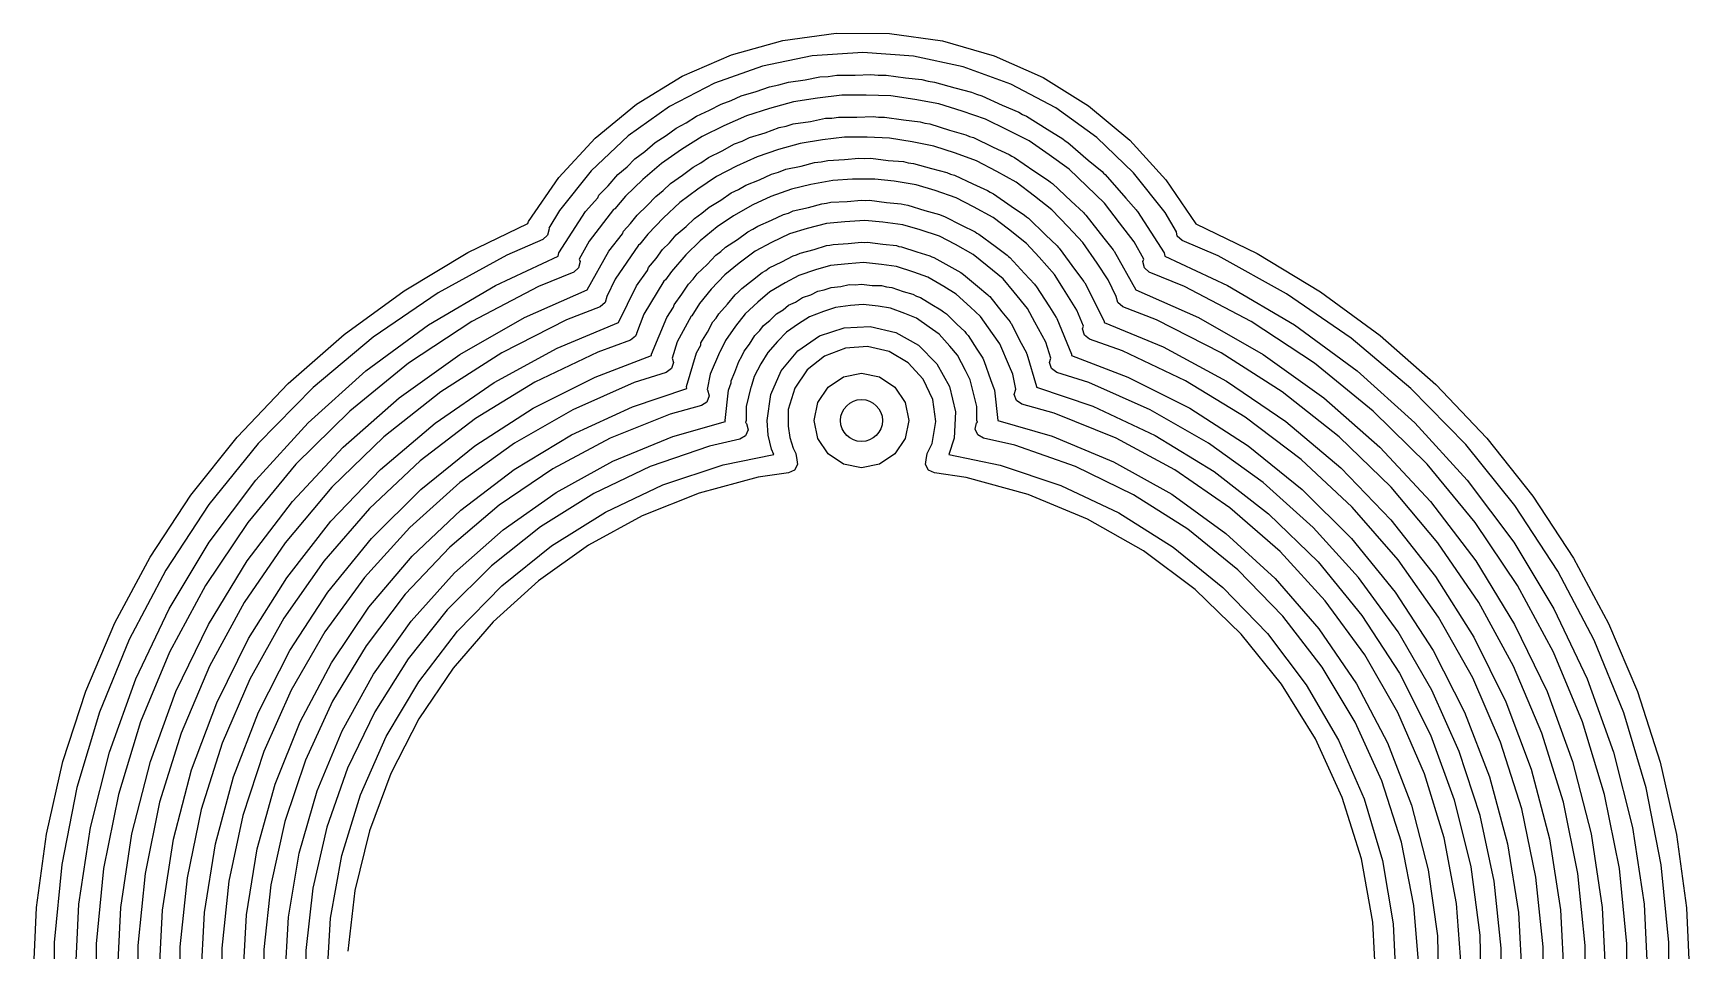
# Model space of a CAD drawing. Extents: x 108.1 to 155.9, y -81.1 to -32.1.
# Drawn here: x 110.95 to 118.85, y -56.45 to -52.08 of the extents above; entities that cross this region are included whole.
import ezdxf

# ---------------------------------------------------------------- set-up
doc = ezdxf.new("R2010")
doc.units = 0
doc.layers.add('BLACK', color=7, linetype='CONTINUOUS')

msp = doc.modelspace()

# ---------------------------------------------------------------- linework, layer by layer
at = {"layer": 'BLACK', "linetype": 'CONTINUOUS'}
for p, q in [((114.279714, -52.182087), (114.525675, -52.113266)), ((114.525675, -52.113266), (114.77877, -52.078976)), ((114.77877, -52.078976), (115.034176, -52.079872)), ((115.034176, -52.079872), (115.287024, -52.115936)), ((115.287024, -52.115936), (115.532496, -52.186481)), ((114.045577, -52.284128), (114.279714, -52.182087)), ((114.664482, -52.186609), (114.4273, -52.235613)), ((114.906153, -52.170738), (114.664482, -52.186609)), ((115.147706, -52.188303), (114.906153, -52.170738)), ((115.384539, -52.23897), (115.147706, -52.188303)), ((115.532496, -52.186481), (115.765912, -52.290162)), ((113.827724, -52.417444), (114.045577, -52.284128)), ((114.4273, -52.235613), (114.199128, -52.316817)), ((114.63084, -52.300907), (114.701053, -52.28704)), ((114.701053, -52.28704), (114.740836, -52.285179)), ((114.740836, -52.285179), (114.782925, -52.279161)), ((114.782925, -52.279161), (114.869506, -52.279161)), ((114.869506, -52.279161), (114.945191, -52.275621)), ((114.945191, -52.275621), (114.97994, -52.279161)), ((114.97994, -52.279161), (115.017075, -52.279161)), ((115.017075, -52.279161), (115.10908, -52.292316)), ((115.10908, -52.292316), (115.188338, -52.300391)), ((115.612136, -52.321773), (115.384539, -52.23897)), ((115.765912, -52.290162), (115.982824, -52.425003)), ((114.199128, -52.316817), (113.984314, -52.428674)), ((114.326366, -52.377926), (114.398019, -52.357006)), ((114.398019, -52.357006), (114.46128, -52.334397)), ((114.46128, -52.334397), (114.50512, -52.325738)), ((114.50512, -52.325738), (114.551132, -52.312305)), ((114.551132, -52.312305), (114.63084, -52.300907)), ((114.806089, -52.374939), (114.689462, -52.389104)), ((114.921761, -52.374939), (114.806089, -52.374939)), ((115.039138, -52.378155), (114.921761, -52.374939)), ((115.188338, -52.300391), (115.217403, -52.307805)), ((115.217403, -52.307805), (115.248868, -52.312305)), ((115.248868, -52.312305), (115.344614, -52.340258)), ((115.344614, -52.340258), (115.425159, -52.360806)), ((115.425159, -52.360806), (115.448246, -52.370513)), ((115.448246, -52.370513), (115.473634, -52.377926)), ((115.826159, -52.435133), (115.612136, -52.321773)), ((113.630309, -52.579494), (113.827724, -52.417444)), ((113.984314, -52.428674), (113.786953, -52.56905)), ((114.113151, -52.474703), (114.175891, -52.446225)), ((114.175891, -52.446225), (114.231132, -52.416653)), ((114.231132, -52.416653), (114.27776, -52.399987)), ((114.27776, -52.399987), (114.326366, -52.377926)), ((114.461904, -52.437878), (114.351705, -52.472492)), ((114.575215, -52.406625), (114.461904, -52.437878)), ((114.689462, -52.389104), (114.575215, -52.406625)), ((115.15356, -52.395702), (115.039138, -52.378155)), ((115.269112, -52.41621), (115.15356, -52.395702)), ((115.379642, -52.450928), (115.269112, -52.41621)), ((115.490835, -52.488261), (115.379642, -52.450928)), ((115.473634, -52.377926), (115.571333, -52.422271)), ((115.571333, -52.422271), (115.650457, -52.455542)), ((115.650457, -52.455542), (115.667603, -52.465967)), ((116.02253, -52.576891), (115.826159, -52.435133)), ((115.982824, -52.425003), (116.179098, -52.588434)), ((113.969116, -52.566641), (114.01566, -52.532004)), ((114.01566, -52.532004), (114.063524, -52.50638)), ((114.063524, -52.50638), (114.113151, -52.474703)), ((114.244226, -52.520153), (114.140585, -52.571054)), ((114.351705, -52.472492), (114.244226, -52.520153)), ((114.440993, -52.553329), (114.507197, -52.528987)), ((114.507197, -52.528987), (114.540572, -52.522352)), ((114.540572, -52.522352), (114.574763, -52.511717)), ((114.574763, -52.511717), (114.656765, -52.499257)), ((114.656765, -52.499257), (114.72906, -52.484887)), ((114.72906, -52.484887), (114.759327, -52.483673)), ((114.759327, -52.483673), (114.790761, -52.478897)), ((114.790761, -52.478897), (114.878429, -52.478897)), ((114.878429, -52.478897), (114.955083, -52.475823)), ((114.955083, -52.475823), (114.98145, -52.478897)), ((114.98145, -52.478897), (115.009239, -52.478897)), ((115.009239, -52.478897), (115.100867, -52.492819)), ((115.100867, -52.492819), (115.179765, -52.502018)), ((115.179765, -52.502018), (115.2017, -52.50814)), ((115.2017, -52.50814), (115.225237, -52.511717)), ((115.225237, -52.511717), (115.318926, -52.540861)), ((115.594954, -52.539396), (115.490835, -52.488261)), ((115.667603, -52.465967), (115.686849, -52.474703)), ((115.686849, -52.474703), (115.784806, -52.53723)), ((113.457095, -52.76719), (113.630309, -52.579494)), ((113.786953, -52.56905), (113.610807, -52.73527)), ((113.866911, -52.642703), (113.915782, -52.600686)), ((113.915782, -52.600686), (113.969116, -52.566641)), ((114.140585, -52.571054), (114.041312, -52.634077)), ((114.236156, -52.639787), (114.29489, -52.607051)), ((114.29489, -52.607051), (114.330327, -52.594021)), ((114.330327, -52.594021), (114.366146, -52.576613)), ((114.366146, -52.576613), (114.440993, -52.553329)), ((114.606969, -52.604745), (114.503979, -52.633723)), ((114.713424, -52.587394), (114.606969, -52.604745)), ((114.819516, -52.574802), (114.713424, -52.587394)), ((114.927608, -52.574802), (114.819516, -52.574802)), ((115.034159, -52.578851), (114.927608, -52.574802)), ((115.141136, -52.596287), (115.034159, -52.578851)), ((115.245497, -52.616805), (115.141136, -52.596287)), ((115.318926, -52.540861), (115.397641, -52.562833)), ((115.397641, -52.562833), (115.414922, -52.570723)), ((115.414922, -52.570723), (115.433854, -52.576613)), ((115.433854, -52.576613), (115.527575, -52.622161)), ((115.6993, -52.592686), (115.594954, -52.539396)), ((115.794762, -52.659221), (115.6993, -52.592686)), ((115.784806, -52.53723), (115.859289, -52.582518)), ((115.859289, -52.582518), (115.870872, -52.592167)), ((115.870872, -52.592167), (115.884218, -52.600686)), ((115.884218, -52.600686), (115.981419, -52.684257)), ((116.197506, -52.744343), (116.02253, -52.576891)), ((116.179098, -52.588434), (116.350991, -52.77734)), ((113.782011, -52.715698), (113.819592, -52.677919)), ((113.819592, -52.677919), (113.866911, -52.642703)), ((114.041312, -52.634077), (113.946611, -52.700082)), ((114.133521, -52.696994), (114.169646, -52.672112)), ((114.169646, -52.672112), (114.236156, -52.639787)), ((114.401855, -52.667921), (114.304535, -52.712604)), ((114.503979, -52.633723), (114.401855, -52.667921)), ((114.675997, -52.694972), (114.707175, -52.692001)), ((114.707175, -52.692001), (114.739581, -52.685074)), ((114.739581, -52.685074), (114.818743, -52.681373)), ((114.818743, -52.681373), (114.887733, -52.674801)), ((114.887733, -52.674801), (114.915113, -52.676868)), ((114.915113, -52.676868), (114.944037, -52.675516)), ((114.944037, -52.675516), (115.027788, -52.685374)), ((115.027788, -52.685374), (115.099825, -52.690813)), ((115.099825, -52.690813), (115.122684, -52.696544)), ((115.348698, -52.651363), (115.245497, -52.616805)), ((115.448195, -52.687712), (115.348698, -52.651363)), ((115.545119, -52.738752), (115.448195, -52.687712)), ((115.527575, -52.622161), (115.60341, -52.656788)), ((115.60341, -52.656788), (115.616106, -52.665187)), ((115.616106, -52.665187), (115.630354, -52.672112)), ((115.630354, -52.672112), (115.722236, -52.7354)), ((115.889813, -52.72714), (115.794762, -52.659221)), ((115.981419, -52.684257), (116.047074, -52.73895)), ((113.311382, -52.976953), (113.457095, -52.76719)), ((113.610807, -52.73527), (113.459234, -52.924167)), ((113.692083, -52.806102), (113.738233, -52.753338)), ((113.738233, -52.753338), (113.782011, -52.715698)), ((113.946611, -52.700082), (113.85773, -52.777084)), ((113.989721, -52.796045), (114.047065, -52.756545)), ((114.047065, -52.756545), (114.097305, -52.717181)), ((114.097305, -52.717181), (114.133521, -52.696994)), ((114.209341, -52.762732), (114.120088, -52.822048)), ((114.304535, -52.712604), (114.209341, -52.762732)), ((114.413845, -52.777222), (114.470742, -52.75074)), ((114.470742, -52.75074), (114.504692, -52.741515)), ((114.504692, -52.741515), (114.539425, -52.727864)), ((114.539425, -52.727864), (114.612196, -52.712306)), ((114.612196, -52.712306), (114.675997, -52.694972)), ((115.122684, -52.696544), (115.147313, -52.699444)), ((115.147313, -52.699444), (115.233601, -52.724356)), ((115.233601, -52.724356), (115.306134, -52.742544)), ((115.306134, -52.742544), (115.324125, -52.750492)), ((115.324125, -52.750492), (115.34396, -52.756219)), ((115.34396, -52.756219), (115.430544, -52.797507)), ((115.637169, -52.789807), (115.545119, -52.738752)), ((115.722236, -52.7354), (115.792065, -52.781598)), ((115.974534, -52.807803), (115.889813, -52.72714)), ((116.047074, -52.73895), (116.053768, -52.74646)), ((116.053768, -52.74646), (116.061767, -52.753338)), ((116.061767, -52.753338), (116.160055, -52.865714)), ((116.347751, -52.934298), (116.197506, -52.744343)), ((113.647228, -52.851195), (113.692083, -52.806102)), ((113.85773, -52.777084), (113.774322, -52.856496)), ((113.919249, -52.856696), (113.95478, -52.828855)), ((113.95478, -52.828855), (113.989721, -52.796045)), ((114.120088, -52.822048), (114.034272, -52.886781)), ((114.229199, -52.874247), (114.277912, -52.840494)), ((114.277912, -52.840494), (114.313268, -52.824036)), ((114.313268, -52.824036), (114.348932, -52.802737)), ((114.348932, -52.802737), (114.413845, -52.777222)), ((114.566998, -52.822051), (114.468122, -52.858196)), ((114.65905, -52.799727), (114.566998, -52.822051)), ((114.762809, -52.780832), (114.65905, -52.799727)), ((114.857116, -52.775131), (114.762809, -52.780832)), ((114.962844, -52.774094), (114.857116, -52.775131)), ((115.056345, -52.7851), (114.962844, -52.774094)), ((115.16108, -52.802057), (115.056345, -52.7851)), ((115.250674, -52.829255), (115.16108, -52.802057)), ((115.351553, -52.863904), (115.250674, -52.829255)), ((115.430544, -52.797507), (115.500689, -52.828496)), ((115.500689, -52.828496), (115.513813, -52.837213)), ((115.513813, -52.837213), (115.528709, -52.844317)), ((115.528709, -52.844317), (115.613413, -52.903374)), ((115.725518, -52.856451), (115.637169, -52.789807)), ((115.792065, -52.781598), (115.800499, -52.789308)), ((115.800499, -52.789308), (115.810279, -52.796045)), ((115.810279, -52.796045), (115.899082, -52.879435)), ((116.058098, -52.888621), (115.974534, -52.807803)), ((116.350991, -52.77734), (116.494866, -52.98759)), ((113.459234, -52.924167), (113.408773, -53.008862)), ((113.456428, -53.12588), (113.58408, -52.929586)), ((113.58408, -52.929586), (113.642309, -52.86301)), ((113.718206, -52.919294), (113.601092, -53.070897)), ((113.642309, -52.86301), (113.647228, -52.851195)), ((113.723154, -52.916275), (113.718206, -52.919294)), ((113.774322, -52.856496), (113.723154, -52.916275)), ((113.830456, -52.945601), (113.878115, -52.900847)), ((113.878115, -52.900847), (113.919249, -52.856696)), ((114.034272, -52.886781), (113.955279, -52.9593)), ((114.138266, -52.937256), (114.173209, -52.907688)), ((114.173209, -52.907688), (114.229199, -52.874247)), ((114.381317, -52.89649), (114.290101, -52.948814)), ((114.468122, -52.858196), (114.381317, -52.89649)), ((114.551584, -52.936157), (114.574378, -52.92644)), ((114.574378, -52.92644), (114.647208, -52.909584)), ((114.647208, -52.909584), (114.711238, -52.891791)), ((114.711238, -52.891791), (114.732359, -52.889877)), ((114.732359, -52.889877), (114.753802, -52.884915)), ((114.753802, -52.884915), (114.831861, -52.880863)), ((114.831861, -52.880863), (114.9, -52.87469)), ((114.9, -52.87469), (114.918498, -52.876365)), ((114.918498, -52.876365), (114.937721, -52.875368)), ((114.937721, -52.875368), (115.018905, -52.885462)), ((115.018905, -52.885462), (115.088762, -52.891791)), ((115.088762, -52.891791), (115.104112, -52.896056)), ((115.104112, -52.896056), (115.120481, -52.898092)), ((115.120481, -52.898092), (115.202483, -52.923393)), ((115.202483, -52.923393), (115.271378, -52.942539)), ((115.434202, -52.906124), (115.351553, -52.863904)), ((115.528501, -52.957783), (115.434202, -52.906124)), ((115.613413, -52.903374), (115.677859, -52.946183)), ((115.807648, -52.920527), (115.725518, -52.856451)), ((115.885681, -53.002141), (115.807648, -52.920527)), ((115.899082, -52.879435), (115.959016, -52.934227)), ((116.130636, -52.98252), (116.058098, -52.888621)), ((116.160055, -52.865714), (116.209691, -52.921405)), ((116.209691, -52.921405), (116.212449, -52.925618)), ((116.212449, -52.925618), (116.21592, -52.929586)), ((116.21592, -52.929586), (116.343476, -53.125732)), ((113.022136, -53.124928), (113.309326, -52.985978)), ((113.309326, -52.985978), (113.311381, -52.976953)), ((113.311381, -52.976953), (113.311382, -52.976953)), ((113.408773, -53.008862), (113.410198, -53.012177)), ((113.765054, -53.022202), (113.798322, -52.986493)), ((113.798322, -52.986493), (113.830456, -52.945601)), ((113.955279, -52.9593), (113.881205, -53.036773)), ((114.016963, -53.039903), (114.063354, -53.000646)), ((114.063354, -53.000646), (114.103085, -52.961634)), ((114.103085, -52.961634), (114.138266, -52.937256)), ((114.211346, -53.00189), (114.13038, -53.068867)), ((114.290101, -52.948814), (114.211346, -53.00189)), ((114.381902, -53.013731), (114.404965, -52.998668)), ((114.404965, -52.998668), (114.47073, -52.970629)), ((114.47073, -52.970629), (114.528622, -52.942539)), ((114.528622, -52.942539), (114.551584, -52.936157)), ((114.732579, -52.986433), (114.64057, -53.010584)), ((114.819909, -52.977909), (114.732579, -52.986433)), ((114.915129, -52.971568), (114.819909, -52.977909)), ((115.002083, -52.980056), (114.915129, -52.971568)), ((115.097189, -52.991881), (115.002083, -52.980056)), ((115.180374, -53.016878), (115.097189, -52.991881)), ((115.271378, -52.942539), (115.28333, -52.948338)), ((115.28333, -52.948338), (115.296461, -52.95239)), ((115.296461, -52.95239), (115.376852, -52.993718)), ((115.376852, -52.993718), (115.441899, -53.02528)), ((115.601282, -53.013091), (115.528501, -52.957783)), ((115.677859, -52.946183), (115.686461, -52.954304)), ((115.686461, -52.954304), (115.696608, -52.961379)), ((115.696608, -52.961379), (115.777692, -53.040437)), ((115.955338, -53.076595), (115.885681, -53.002141)), ((115.959016, -52.934227), (115.963773, -52.940182)), ((115.963773, -52.940182), (115.969544, -52.945601)), ((115.969544, -52.945601), (116.056332, -53.056044)), ((116.200333, -53.073475), (116.130636, -52.98252)), ((116.401291, -53.025612), (116.347751, -52.934298)), ((116.494866, -52.98759), (116.78623, -53.129462)), ((113.380146, -53.062692), (113.208325, -53.136561)), ((113.403379, -53.042317), (113.380146, -53.062692)), ((113.410198, -53.012177), (113.403379, -53.042317)), ((113.601092, -53.070897), (113.553951, -53.15616)), ((113.695465, -53.117386), (113.760326, -53.034844)), ((113.760326, -53.034844), (113.765054, -53.022202)), ((113.843314, -53.084454), (113.835903, -53.089358)), ((113.881205, -53.036773), (113.843314, -53.084454)), ((113.951322, -53.110655), (113.984546, -53.078031)), ((113.984546, -53.078031), (114.016963, -53.039903)), ((114.13038, -53.068867), (114.062192, -53.135062)), ((114.250773, -53.099376), (114.30799, -53.062005)), ((114.30799, -53.062005), (114.358101, -53.02528)), ((114.358101, -53.02528), (114.381902, -53.013731)), ((114.4707, -53.076923), (114.392697, -53.118179)), ((114.556265, -53.035917), (114.4707, -53.076923)), ((114.64057, -53.010584), (114.556265, -53.035917)), ((114.749373, -53.089891), (114.76521, -53.085756)), ((114.76521, -53.085756), (114.837167, -53.081211)), ((114.837167, -53.081211), (114.9, -53.075)), ((114.9, -53.075), (114.913849, -53.076369)), ((114.913849, -53.076369), (114.928137, -53.075467)), ((114.928137, -53.075467), (115.002456, -53.085129)), ((115.002456, -53.085129), (115.066442, -53.091455)), ((115.272033, -53.046634), (115.180374, -53.016878)), ((115.348142, -53.086888), (115.272033, -53.046634)), ((115.433222, -53.133823), (115.348142, -53.086888)), ((115.441899, -53.02528), (115.450477, -53.031567)), ((115.450477, -53.031567), (115.460252, -53.036592)), ((115.460252, -53.036592), (115.536689, -53.094751)), ((115.686597, -53.080891), (115.601282, -53.013091)), ((115.746513, -53.14606), (115.686597, -53.080891)), ((115.777692, -53.040437), (115.832517, -53.092198)), ((116.023108, -53.175357), (115.955338, -53.076595)), ((116.056332, -53.056044), (116.100203, -53.110961)), ((116.246048, -53.15616), (116.200333, -53.073475)), ((116.4059, -53.046234), (116.401291, -53.025612)), ((116.42908, -53.06667), (116.4059, -53.046234)), ((116.42908, -53.066671), (116.42908, -53.06667)), ((116.600332, -53.140802), (116.42908, -53.066671)), ((112.718673, -53.30693), (113.022136, -53.124928)), ((113.208325, -53.136561), (112.880581, -53.316842)), ((113.154245, -53.281139), (113.453254, -53.142247)), ((113.453254, -53.142247), (113.456427, -53.125879)), ((113.456427, -53.125879), (113.456428, -53.12588)), ((113.553951, -53.15616), (113.558725, -53.167924)), ((113.5912, -53.301512), (113.695465, -53.117386)), ((113.835903, -53.089358), (113.724859, -53.251184)), ((113.884384, -53.19584), (113.920913, -53.152874)), ((113.920913, -53.152874), (113.951322, -53.110655)), ((114.062192, -53.135062), (113.994173, -53.214301)), ((114.164115, -53.180779), (114.205226, -53.13732)), ((114.205226, -53.13732), (114.228672, -53.120136)), ((114.228672, -53.120136), (114.250773, -53.099376)), ((114.392697, -53.118179), (114.31657, -53.174516)), ((114.52044, -53.168702), (114.573561, -53.140183)), ((114.573561, -53.140183), (114.590652, -53.134977)), ((114.590652, -53.134977), (114.607255, -53.127003)), ((114.607255, -53.127003), (114.674459, -53.109453)), ((114.674459, -53.109453), (114.733558, -53.091455)), ((114.733558, -53.091455), (114.749373, -53.089891)), ((115.066442, -53.091455), (115.077859, -53.094932)), ((115.077859, -53.094932), (115.090026, -53.096514)), ((115.090026, -53.096514), (115.164114, -53.121201)), ((115.164114, -53.121201), (115.226439, -53.140183)), ((115.226439, -53.140183), (115.23521, -53.144892)), ((115.23521, -53.144892), (115.244906, -53.148123)), ((115.244906, -53.148123), (115.316101, -53.188321)), ((115.499082, -53.187203), (115.433222, -53.133823)), ((115.536689, -53.094751), (115.594774, -53.13732)), ((115.594774, -53.13732), (115.600259, -53.143118)), ((115.600259, -53.143118), (115.606818, -53.148109)), ((115.606818, -53.148109), (115.677382, -53.224647)), ((115.821055, -53.229527), (115.746513, -53.14606)), ((115.832517, -53.092198), (115.837255, -53.098512)), ((115.837255, -53.098512), (115.843157, -53.104266)), ((115.843157, -53.104266), (115.920896, -53.209961)), ((116.100203, -53.110961), (116.102093, -53.114279)), ((116.102093, -53.114279), (116.104535, -53.117386)), ((116.104535, -53.117386), (116.208799, -53.301512)), ((116.241275, -53.167924), (116.246048, -53.15616)), ((116.343476, -53.125732), (116.343572, -53.125879)), ((116.343572, -53.125879), (116.343572, -53.12588)), ((116.343572, -53.12588), (116.343573, -53.125879)), ((116.343573, -53.125879), (116.346745, -53.142247)), ((116.346745, -53.142247), (116.645755, -53.281139)), ((116.926911, -53.321462), (116.600332, -53.140802)), ((116.78623, -53.129462), (117.088594, -53.311755)), ((113.527651, -53.217817), (113.360496, -53.285701)), ((113.551294, -53.197919), (113.527651, -53.217817)), ((113.558725, -53.167924), (113.551294, -53.197919)), ((113.827015, -53.283245), (113.879952, -53.209746)), ((113.879952, -53.209746), (113.884384, -53.19584)), ((113.994173, -53.214301), (113.965617, -53.254161)), ((114.096741, -53.252002), (114.116541, -53.225469)), ((114.116541, -53.225469), (114.164115, -53.180779)), ((114.247896, -53.230177), (114.183892, -53.299783)), ((114.31657, -53.174516), (114.247896, -53.230177)), ((114.380916, -53.256658), (114.426202, -53.219298)), ((114.426202, -53.219298), (114.443681, -53.209913)), ((114.443681, -53.209913), (114.460098, -53.197687)), ((114.460098, -53.197687), (114.52044, -53.168702)), ((114.601073, -53.233954), (114.535511, -53.269421)), ((114.680946, -53.207629), (114.601073, -53.233954)), ((114.751926, -53.186642), (114.680946, -53.207629)), ((114.836234, -53.177661), (114.751926, -53.186642)), ((114.909354, -53.171865), (114.836234, -53.177661)), ((114.994597, -53.180945), (114.909354, -53.171865)), ((115.066428, -53.190285), (114.994597, -53.180945)), ((115.149085, -53.217527), (115.066428, -53.190285)), ((115.216219, -53.2411), (115.149085, -53.217527)), ((115.292962, -53.286128), (115.216219, -53.2411)), ((115.316101, -53.188321), (115.373798, -53.219298)), ((115.373798, -53.219298), (115.379943, -53.224368)), ((115.379943, -53.224368), (115.387063, -53.228388)), ((115.387063, -53.228388), (115.452767, -53.284449)), ((115.574794, -53.250241), (115.499082, -53.187203)), ((115.677382, -53.224647), (115.725024, -53.275011)), ((115.863855, -53.296913), (115.821055, -53.229527)), ((115.920896, -53.209961), (115.960187, -53.262315)), ((116.076509, -53.254089), (116.023108, -53.175357)), ((116.248706, -53.197919), (116.241275, -53.167924)), ((116.272349, -53.217817), (116.248706, -53.197919)), ((116.439504, -53.285701), (116.272349, -53.217817)), ((112.432715, -53.51536), (112.718673, -53.30693)), ((112.880581, -53.316842), (112.571856, -53.528043)), ((112.835458, -53.469479), (113.154245, -53.281139)), ((113.360496, -53.285701), (113.041152, -53.453678)), ((113.293458, -53.434321), (113.5912, -53.301512)), ((113.724859, -53.251184), (113.685535, -53.334697)), ((113.741862, -53.457798), (113.827015, -53.283245)), ((113.957306, -53.260269), (113.862453, -53.41886)), ((113.965616, -53.25416), (113.957306, -53.260269)), ((113.965617, -53.254161), (113.965616, -53.25416)), ((114.006398, -53.37307), (114.043634, -53.323169)), ((114.043634, -53.323169), (114.074976, -53.275011)), ((114.074976, -53.275011), (114.096741, -53.252002)), ((114.183892, -53.299783), (114.12721, -53.367752)), ((114.297188, -53.325736), (114.31401, -53.311857)), ((114.31401, -53.311857), (114.329169, -53.295199)), ((114.329169, -53.295199), (114.380916, -53.256658)), ((114.463456, -53.311698), (114.406315, -53.360245)), ((114.535511, -53.269421), (114.463456, -53.311698)), ((114.657696, -53.325471), (114.691441, -53.309369)), ((114.691441, -53.309369), (114.722379, -53.302837)), ((114.722379, -53.302837), (114.755361, -53.291297)), ((114.755361, -53.291297), (114.80187, -53.286056)), ((114.80187, -53.286056), (114.841929, -53.2776)), ((114.841929, -53.2776), (114.869733, -53.27841)), ((114.869733, -53.27841), (114.9, -53.275)), ((114.9, -53.275), (114.951382, -53.280789)), ((114.951382, -53.280789), (114.995669, -53.28208)), ((114.995669, -53.28208), (115.018773, -53.288382)), ((115.018773, -53.288382), (115.044639, -53.291297)), ((115.044639, -53.291297), (115.098332, -53.310085)), ((115.098332, -53.310085), (115.144053, -53.322557)), ((115.144053, -53.322557), (115.161603, -53.332224)), ((115.352131, -53.322084), (115.292962, -53.286128)), ((115.420071, -53.384479), (115.352131, -53.322084)), ((115.452767, -53.284449), (115.502812, -53.325736)), ((115.627369, -53.313287), (115.574794, -53.250241)), ((115.691524, -53.39161), (115.627369, -53.313287)), ((115.725024, -53.275011), (115.727926, -53.279471)), ((115.727926, -53.279471), (115.731652, -53.283512)), ((115.731652, -53.283512), (115.795924, -53.383955)), ((115.927416, -53.398599), (115.863855, -53.296913)), ((115.960187, -53.262315), (115.961987, -53.265829)), ((115.961987, -53.265829), (115.96443, -53.26915)), ((115.96443, -53.26915), (116.057174, -53.45161)), ((116.114464, -53.334697), (116.076509, -53.254089)), ((116.208799, -53.301512), (116.506541, -53.434322)), ((116.758848, -53.453678), (116.439504, -53.285701)), ((116.645755, -53.281139), (116.964542, -53.469479)), ((117.234486, -53.532859), (116.926911, -53.321462)), ((117.088594, -53.311755), (117.373472, -53.520319)), ((113.653995, -53.382863), (113.492844, -53.445311)), ((113.677952, -53.363344), (113.653995, -53.382863)), ((113.685535, -53.334697), (113.677952, -53.363344)), ((113.971593, -53.433868), (114.003545, -53.38477)), ((114.003545, -53.38477), (114.006398, -53.373069)), ((114.006398, -53.373069), (114.006398, -53.37307)), ((114.12721, -53.367752), (114.091478, -53.425619)), ((114.219296, -53.415942), (114.261148, -53.369948)), ((114.261148, -53.369948), (114.297188, -53.325736)), ((114.406315, -53.360245), (114.345114, -53.416451)), ((114.494732, -53.41681), (114.52646, -53.396873)), ((114.52646, -53.396873), (114.55263, -53.375607)), ((114.55263, -53.375607), (114.584535, -53.360382)), ((114.584535, -53.360382), (114.617976, -53.33937)), ((114.617976, -53.33937), (114.657696, -53.325471)), ((114.776606, -53.385942), (114.718026, -53.405788)), ((114.846933, -53.377403), (114.776606, -53.385942)), ((114.907973, -53.371928), (114.846933, -53.377403)), ((114.97906, -53.380559), (114.907973, -53.371928)), ((115.038951, -53.389471), (114.97906, -53.380559)), ((115.106925, -53.41525), (115.038951, -53.389471)), ((115.161603, -53.332224), (115.182024, -53.33937)), ((115.182024, -53.33937), (115.234968, -53.372637)), ((115.234968, -53.372637), (115.278771, -53.396766)), ((115.278771, -53.396766), (115.290641, -53.407619)), ((115.468156, -53.429676), (115.420071, -53.384479)), ((115.502812, -53.325736), (115.506591, -53.330372)), ((115.506591, -53.330372), (115.511253, -53.33435)), ((115.511253, -53.33435), (115.569204, -53.407186)), ((115.726986, -53.456449), (115.691524, -53.39161)), ((115.795924, -53.383955), (115.828407, -53.433868)), ((115.95878, -53.475211), (115.927416, -53.398599)), ((116.122048, -53.363344), (116.114464, -53.334697)), ((116.146005, -53.382863), (116.122048, -53.363344)), ((116.146005, -53.382864), (116.146005, -53.382863)), ((116.307155, -53.445312), (116.146005, -53.382864)), ((112.536797, -53.688338), (112.835458, -53.469479)), ((113.041152, -53.453678), (112.739931, -53.65233)), ((112.985124, -53.610728), (113.293458, -53.434321)), ((113.492844, -53.445311), (113.18461, -53.601736)), ((113.449242, -53.58043), (113.741862, -53.457798)), ((113.862453, -53.41886), (113.827041, -53.510447)), ((113.898443, -53.608719), (113.971593, -53.433868)), ((114.088489, -53.428153), (114.021659, -53.550346)), ((114.091478, -53.425619), (114.088489, -53.428153)), ((114.165634, -53.504269), (114.191514, -53.455376)), ((114.191514, -53.455376), (114.20653, -53.436953)), ((114.20653, -53.436953), (114.219296, -53.415942)), ((114.299063, -53.476014), (114.251295, -53.543538)), ((114.345114, -53.416451), (114.299063, -53.476014)), ((114.415109, -53.496432), (114.433268, -53.472606)), ((114.433268, -53.472606), (114.46352, -53.448021)), ((114.46352, -53.448021), (114.494732, -53.41681)), ((114.599703, -53.463979), (114.542248, -53.503637)), ((114.652336, -53.4307), (114.599703, -53.463979)), ((114.718026, -53.405788), (114.652336, -53.4307)), ((114.699622, -53.522075), (114.817593, -53.48261)), ((114.817593, -53.48261), (114.941861, -53.476951)), ((114.941861, -53.476951), (115.062931, -53.505532)), ((115.162057, -53.437585), (115.106925, -53.41525)), ((115.223241, -53.479817), (115.162057, -53.437585)), ((115.27027, -53.513539), (115.223241, -53.479817)), ((115.290641, -53.407619), (115.305268, -53.41681)), ((115.305268, -53.41681), (115.354083, -53.465625)), ((115.354083, -53.465625), (115.392282, -53.500551)), ((115.525187, -53.510295), (115.468156, -53.429676)), ((115.569204, -53.407186), (115.608486, -53.455376)), ((115.608486, -53.455376), (115.610352, -53.458902)), ((115.610352, -53.458902), (115.612896, -53.462099)), ((115.612896, -53.462099), (115.661826, -53.556149)), ((115.77891, -53.552387), (115.726986, -53.456449)), ((115.828407, -53.433868), (115.829434, -53.436324)), ((115.829434, -53.436324), (115.830915, -53.438638)), ((115.830915, -53.438638), (115.901557, -53.608718)), ((115.953963, -53.488781), (115.95878, -53.475211)), ((116.057174, -53.45161), (116.057672, -53.45832)), ((116.057672, -53.45832), (116.337737, -53.57421)), ((116.615389, -53.601737), (116.307155, -53.445312)), ((116.506541, -53.434322), (116.814876, -53.610729)), ((117.060069, -53.65233), (116.758848, -53.453678)), ((116.964542, -53.469479), (117.263203, -53.688338)), ((112.166559, -53.748545), (112.432715, -53.51536)), ((112.571856, -53.528043), (112.285055, -53.768173)), ((113.798401, -53.54239), (113.642224, -53.598722)), ((113.822813, -53.523445), (113.798401, -53.54239)), ((113.826334, -53.511314), (113.822813, -53.523445)), ((113.82704, -53.510447), (113.826334, -53.511314)), ((113.827041, -53.510447), (113.82704, -53.510447)), ((114.021659, -53.550346), (113.997309, -53.627687)), ((114.13314, -53.565659), (114.134531, -53.555464)), ((114.134531, -53.555464), (114.134532, -53.555464)), ((114.134532, -53.555464), (114.165634, -53.504269)), ((114.251295, -53.543538), (114.224587, -53.598939)), ((114.340039, -53.594935), (114.365775, -53.561164)), ((114.365775, -53.561164), (114.39181, -53.519732)), ((114.39181, -53.519732), (114.415109, -53.496432)), ((114.49867, -53.548597), (114.452622, -53.600574)), ((114.542248, -53.503637), (114.49867, -53.548597)), ((114.596963, -53.592331), (114.699622, -53.522075)), ((115.062931, -53.505532), (115.17155, -53.566167)), ((115.321393, -53.571244), (115.27027, -53.513539)), ((115.392282, -53.500551), (115.399043, -53.510585)), ((115.399043, -53.510585), (115.40819, -53.519732)), ((115.40819, -53.519732), (115.449394, -53.585308)), ((115.559183, -53.559147), (115.525187, -53.510295)), ((115.605689, -53.668102), (115.559183, -53.559147)), ((115.661826, -53.556149), (115.68673, -53.603199)), ((115.802685, -53.627702), (115.77891, -53.552387)), ((115.962717, -53.518417), (115.953963, -53.488781)), ((115.987219, -53.537247), (115.962717, -53.518417)), ((115.987218, -53.537248), (115.987219, -53.537247)), ((116.144299, -53.592962), (115.987218, -53.537248)), ((117.520175, -53.773012), (117.234486, -53.532859)), ((117.373472, -53.520319), (117.638589, -53.753488)), ((112.695963, -53.817066), (112.985124, -53.610728)), ((113.18461, -53.601736), (112.893552, -53.788183)), ((113.149084, -53.74399), (113.449242, -53.58043)), ((113.642224, -53.598722), (113.342925, -53.742521)), ((113.629348, -53.71765), (113.898498, -53.615515)), ((113.898498, -53.615515), (113.898442, -53.608718)), ((113.898442, -53.608718), (113.898443, -53.608719)), ((113.997309, -53.627687), (114.003857, -53.648114)), ((114.065487, -53.763481), (114.11327, -53.603199)), ((114.11327, -53.603199), (114.13314, -53.565659)), ((114.223226, -53.600358), (114.178954, -53.704079)), ((114.224587, -53.598938), (114.223226, -53.600358)), ((114.224587, -53.598939), (114.224587, -53.598938)), ((114.31437, -53.642976), (114.329531, -53.618847)), ((114.329531, -53.618847), (114.340039, -53.594935)), ((114.452622, -53.600574), (114.420684, -53.654758)), ((114.517462, -53.688009), (114.596963, -53.592331)), ((114.724353, -53.617705), (114.641281, -53.68345)), ((114.823161, -53.579489), (114.724353, -53.617705)), ((114.928852, -53.572226), (114.823161, -53.579489)), ((115.031959, -53.596566), (114.928852, -53.572226)), ((115.123244, -53.650329), (115.031959, -53.596566)), ((115.17155, -53.566167), (115.259417, -53.654224)), ((115.357405, -53.613011), (115.321393, -53.571244)), ((115.395788, -53.686145), (115.357405, -53.613011)), ((115.449394, -53.585308), (115.47823, -53.628101)), ((115.47823, -53.628101), (115.481047, -53.635682)), ((115.481047, -53.635682), (115.48563, -53.642976)), ((115.68673, -53.603199), (115.687301, -53.605116)), ((115.687301, -53.605116), (115.688242, -53.606924)), ((115.688242, -53.606924), (115.734362, -53.762973)), ((115.796143, -53.648114), (115.802685, -53.627702)), ((115.901558, -53.608718), (115.901501, -53.615516)), ((115.901501, -53.615516), (116.170652, -53.717651)), ((115.901557, -53.608718), (115.901557, -53.608719)), ((115.901557, -53.608719), (115.901558, -53.608718)), ((116.445377, -53.736022), (116.144299, -53.592962)), ((116.337737, -53.57421), (116.639718, -53.737156)), ((116.906447, -53.788184), (116.615389, -53.601737)), ((116.814876, -53.610729), (117.104036, -53.817067)), ((112.261176, -53.935584), (112.536797, -53.688338)), ((112.739931, -53.65233), (112.459769, -53.879719)), ((113.334109, -53.866781), (113.629348, -53.71765)), ((113.969117, -53.695528), (113.816424, -53.744494)), ((113.99419, -53.677465), (113.969117, -53.695528)), ((114.003857, -53.648114), (113.99419, -53.677465)), ((114.178954, -53.704079), (114.164615, -53.777607)), ((114.278163, -53.735745), (114.296551, -53.693899)), ((114.296551, -53.693899), (114.31437, -53.642976)), ((114.388631, -53.71583), (114.37383, -53.764861)), ((114.420684, -53.654758), (114.388631, -53.71583)), ((114.467194, -53.801797), (114.517462, -53.688009)), ((114.641281, -53.68345), (114.581386, -53.770834)), ((114.740901, -53.765901), (114.813896, -53.717127)), ((114.813896, -53.717127), (114.9, -53.7)), ((114.9, -53.7), (114.986104, -53.717127)), ((114.986104, -53.717127), (115.059099, -53.765901)), ((115.19453, -53.728699), (115.123244, -53.650329)), ((115.259417, -53.654224), (115.319818, -53.762973)), ((115.418481, -53.730341), (115.395788, -53.686145)), ((115.48563, -53.642976), (115.515878, -53.72942)), ((115.621186, -53.704799), (115.605689, -53.668102)), ((115.635137, -53.77634), (115.621186, -53.704799)), ((115.80581, -53.677465), (115.796143, -53.648114)), ((115.830883, -53.695528), (115.80581, -53.677465)), ((115.830882, -53.695529), (115.830883, -53.695528)), ((115.983576, -53.744495), (115.830882, -53.695529)), ((116.170652, -53.717651), (116.465891, -53.866782)), ((117.340231, -53.879719), (117.060069, -53.65233)), ((117.263203, -53.688338), (117.538824, -53.935584)), ((111.922339, -54.004613), (112.166559, -53.748545)), ((112.285055, -53.768173), (112.022881, -54.034973)), ((112.893552, -53.788183), (112.622585, -54.002785)), ((112.867156, -53.937286), (113.149084, -53.74399)), ((113.342925, -53.742521), (113.059839, -53.916071)), ((113.816424, -53.744494), (113.522969, -53.87386)), ((113.807675, -53.859685), (114.066589, -53.7724)), ((114.066589, -53.7724), (114.065487, -53.763481)), ((114.164615, -53.777607), (114.165384, -53.778218)), ((114.165384, -53.778218), (114.173656, -53.807992)), ((114.25, -53.925), (114.266297, -53.780361)), ((114.266297, -53.780361), (114.278352, -53.745908)), ((114.278352, -53.745908), (114.278162, -53.735745)), ((114.278162, -53.735745), (114.278163, -53.735745)), ((114.372563, -53.766674), (114.35, -53.858218)), ((114.37383, -53.764861), (114.372563, -53.766674)), ((114.581386, -53.770834), (114.550034, -53.87203)), ((114.692127, -53.838896), (114.740901, -53.765901)), ((115.059099, -53.765901), (115.107873, -53.838896)), ((115.23943, -53.824654), (115.19453, -53.728699)), ((115.319818, -53.762973), (115.348138, -53.884104)), ((115.442202, -53.826582), (115.418481, -53.730341)), ((115.515878, -53.72942), (115.531802, -53.772275)), ((115.531802, -53.772275), (115.532281, -53.776298)), ((115.532281, -53.776298), (115.533703, -53.780361)), ((115.533703, -53.780361), (115.55, -53.925)), ((115.628199, -53.801314), (115.635137, -53.77634)), ((115.734513, -53.763481), (115.734268, -53.765459)), ((115.734268, -53.765459), (116.003152, -53.856555)), ((115.734362, -53.762973), (115.734513, -53.763481)), ((116.277031, -53.873861), (115.983576, -53.744495)), ((116.730241, -53.90913), (116.445377, -53.736022)), ((116.639718, -53.737156), (116.923446, -53.930139)), ((117.177414, -54.002785), (116.906447, -53.788184)), ((117.781299, -54.039669), (117.520175, -53.773012)), ((117.638589, -53.753488), (117.881826, -54.009399)), ((112.428872, -54.05127), (112.695963, -53.817066)), ((113.056136, -54.046049), (113.334109, -53.866781)), ((113.522969, -53.87386), (113.244697, -54.033285)), ((113.517834, -53.993831), (113.807675, -53.859685)), ((114.137087, -53.854009), (113.988223, -53.895367)), ((114.162848, -53.836941), (114.137087, -53.854009)), ((114.173656, -53.807992), (114.162848, -53.836941)), ((114.35, -53.858218), (114.35, -53.925)), ((114.45, -53.925), (114.467194, -53.801797)), ((114.550034, -53.87203), (114.550001, -53.925)), ((114.675, -53.925), (114.692127, -53.838896)), ((115.107873, -53.838896), (115.125, -53.925)), ((115.253922, -53.929599), (115.23943, -53.824654)), ((115.45, -53.858838), (115.442202, -53.826582)), ((115.45, -53.92456), (115.45, -53.858838)), ((115.639007, -53.830263), (115.628199, -53.801314)), ((115.664768, -53.847331), (115.639007, -53.830263)), ((115.664767, -53.847332), (115.664768, -53.847331)), ((115.818171, -53.889879), (115.664767, -53.847332)), ((116.003152, -53.856555), (116.301111, -53.996095)), ((116.555303, -54.033286), (116.277031, -53.873861)), ((116.465891, -53.866782), (116.743864, -54.04605)), ((117.104036, -53.817067), (117.371128, -54.051271)), ((112.011282, -54.208806), (112.261176, -53.935584)), ((112.459769, -53.879719), (112.203397, -54.133629)), ((112.606394, -54.158306), (112.867156, -53.937286)), ((113.059839, -53.916071), (112.795911, -54.117566)), ((113.988223, -53.895367), (113.701181, -54.009785)), ((114.000666, -54.001212), (114.251591, -53.929898)), ((114.251591, -53.929898), (114.25, -53.925)), ((114.35, -53.925), (114.346682, -53.935211)), ((114.346682, -53.935211), (114.352093, -53.939975)), ((114.352093, -53.939975), (114.358857, -53.970128)), ((114.450001, -53.925004), (114.45, -53.925)), ((114.455365, -53.99427), (114.450001, -53.925004)), ((114.550001, -53.925), (114.550019, -53.952099)), ((114.550019, -53.952099), (114.558361, -54.00565)), ((114.692127, -54.011104), (114.675, -53.925)), ((115.125, -53.925), (115.107873, -54.011104)), ((115.236708, -54.034131), (115.253922, -53.929599)), ((115.348138, -53.884104), (115.342212, -54.00836)), ((115.442181, -53.965502), (115.448945, -53.935349)), ((115.448945, -53.935349), (115.45238, -53.932325)), ((115.449999, -53.925), (115.45, -53.92456)), ((115.45, -53.925), (115.449999, -53.925)), ((115.45238, -53.932325), (115.45, -53.925)), ((115.55, -53.925), (115.549849, -53.925463)), ((115.549849, -53.925463), (115.808713, -53.999455)), ((116.113572, -54.008661), (115.818171, -53.889879)), ((116.995902, -54.110471), (116.730241, -53.90913)), ((116.923446, -53.930139), (117.185945, -54.151133)), ((117.596603, -54.133629), (117.340231, -53.879719)), ((117.538824, -53.935584), (117.788718, -54.208806)), ((111.702015, -54.281511), (111.922339, -54.004613)), ((112.022881, -54.034973), (111.787802, -54.325928)), ((112.622585, -54.002785), (112.374422, -54.243392)), ((113.244697, -54.033285), (112.984676, -54.221011)), ((113.244194, -54.158524), (113.517834, -53.993831)), ((113.701181, -54.009785), (113.428191, -54.154564)), ((113.714573, -54.118617), (114.000666, -54.001212)), ((114.320018, -54.014247), (114.174406, -54.046931)), ((114.346605, -53.998497), (114.320018, -54.014247)), ((114.358857, -53.970128), (114.346605, -53.998497)), ((114.471327, -54.061889), (114.455365, -53.99427)), ((114.558361, -54.00565), (114.574848, -54.057278)), ((114.740901, -54.084099), (114.692127, -54.011104)), ((115.107873, -54.011104), (115.059099, -54.084099)), ((115.213049, -54.081524), (115.236708, -54.034131)), ((115.342212, -54.00836), (115.315759, -54.086867)), ((115.454433, -53.993871), (115.442181, -53.965502)), ((115.48102, -54.009621), (115.454433, -53.993871)), ((115.48102, -54.009622), (115.48102, -54.009621)), ((115.630826, -54.043157), (115.48102, -54.009622)), ((115.808713, -53.999455), (116.102407, -54.121531)), ((116.393948, -54.159526), (116.113572, -54.008661)), ((116.301111, -53.996095), (116.581722, -54.167872)), ((116.815323, -54.221012), (116.555303, -54.033286)), ((117.425578, -54.243393), (117.177414, -54.002785)), ((117.881826, -54.009399), (118.10124, -54.286007)), ((112.186524, -54.310994), (112.428872, -54.05127)), ((112.798493, -54.253477), (113.056136, -54.046049)), ((114.174406, -54.046931), (113.892347, -54.144539)), ((114.241001, -54.136624), (114.48169, -54.087363)), ((114.48169, -54.087363), (114.471327, -54.061889)), ((114.574848, -54.057278), (114.586951, -54.081524)), ((114.586951, -54.081524), (114.58695, -54.081524)), ((114.58695, -54.081524), (114.591553, -54.112081)), ((114.591553, -54.112081), (114.591466, -54.112247)), ((114.591466, -54.112247), (114.594561, -54.133839)), ((114.813896, -54.132873), (114.740901, -54.084099)), ((115.059099, -54.084099), (114.986104, -54.132873)), ((115.205438, -54.133839), (115.208532, -54.112247)), ((115.208446, -54.112081), (115.213049, -54.081524)), ((115.208532, -54.112247), (115.208446, -54.112081)), ((115.315759, -54.086867), (115.561296, -54.137241)), ((115.920668, -54.144437), (115.630826, -54.043157)), ((116.743864, -54.04605), (117.001506, -54.253478)), ((117.239573, -54.337931), (116.995902, -54.110471)), ((117.371128, -54.051271), (117.613476, -54.310995)), ((118.015409, -54.33033), (117.781299, -54.039669)), ((112.203397, -54.133629), (111.973315, -54.411583)), ((112.369512, -54.404748), (112.606394, -54.158306)), ((112.795911, -54.117566), (112.553892, -54.344907)), ((112.989961, -54.351834), (113.244194, -54.158524)), ((113.428191, -54.154564), (113.172453, -54.328006)), ((113.443471, -54.2674), (113.714573, -54.118617)), ((113.892347, -54.144539), (113.623031, -54.273199)), ((113.953125, -54.232316), (114.241001, -54.136624)), ((114.552391, -54.174785), (114.407883, -54.195534)), ((114.580128, -54.161163), (114.552391, -54.174785)), ((114.594561, -54.133839), (114.580128, -54.161163)), ((114.9, -54.15), (114.813896, -54.132873)), ((114.986104, -54.132873), (114.9, -54.15)), ((115.219871, -54.161163), (115.205438, -54.133839)), ((115.247608, -54.174785), (115.219871, -54.161163)), ((115.247608, -54.174786), (115.247608, -54.174785)), ((115.399353, -54.196482), (115.247608, -54.174786)), ((115.561296, -54.137241), (115.85129, -54.234088)), ((116.196905, -54.278451), (115.920668, -54.144437)), ((116.102407, -54.121531), (116.380073, -54.276645)), ((116.655828, -54.340606), (116.393948, -54.159526)), ((116.581722, -54.167872), (116.841513, -54.369762)), ((117.185945, -54.151133), (117.42446, -54.39782)), ((117.826685, -54.411583), (117.596603, -54.133629)), ((111.78955, -54.50534), (112.011282, -54.208806)), ((112.374422, -54.243392), (112.151547, -54.507596)), ((112.564022, -54.486778), (112.798493, -54.253477)), ((112.984676, -54.221011), (112.745774, -54.434968)), ((113.190787, -54.445681), (113.443471, -54.2674)), ((113.67865, -54.361517), (113.953125, -54.232316)), ((114.125823, -54.27099), (113.854719, -54.379409)), ((114.407883, -54.195534), (114.125823, -54.27099)), ((115.695041, -54.277466), (115.399353, -54.196482)), ((115.85129, -54.234088), (116.127609, -54.364945)), ((117.054225, -54.434969), (116.815323, -54.221012)), ((117.001506, -54.253478), (117.235977, -54.486779)), ((117.648452, -54.507597), (117.425578, -54.243393)), ((117.788718, -54.208806), (118.01045, -54.50534)), ((111.507356, -54.577015), (111.702015, -54.281511)), ((111.787802, -54.325928), (111.582032, -54.6383)), ((111.971346, -54.593639), (112.186524, -54.310994)), ((112.553892, -54.344907), (112.336299, -54.595728)), ((112.758116, -54.571494), (112.989961, -54.351834)), ((113.172453, -54.328006), (112.936962, -54.528078)), ((113.623031, -54.273199), (113.369863, -54.431283)), ((115.978328, -54.394674), (115.695041, -54.277466)), ((116.455853, -54.443412), (116.196905, -54.278451)), ((116.380073, -54.276645), (116.638008, -54.462731)), ((116.89597, -54.549659), (116.655828, -54.340606)), ((117.458699, -54.589124), (117.239573, -54.337931)), ((117.613476, -54.310995), (117.828653, -54.593639)), ((118.220312, -54.64227), (118.015409, -54.33033)), ((118.10124, -54.286007), (118.295078, -54.581103)), ((111.973315, -54.411583), (111.771765, -54.710873)), ((112.158978, -54.674047), (112.369512, -54.404748)), ((113.421462, -54.522399), (113.67865, -54.361517)), ((113.854719, -54.379409), (113.598409, -54.519256)), ((116.244798, -54.546278), (115.978328, -54.394674)), ((116.127609, -54.364945), (116.386281, -54.527932)), ((116.841513, -54.369762), (117.077266, -54.599263)), ((117.42446, -54.39782), (117.636489, -54.667612)), ((118.028235, -54.710873), (117.826685, -54.411583)), ((111.598142, -54.822296), (111.78955, -54.50534)), ((112.151547, -54.507596), (111.956193, -54.792752)), ((112.355307, -54.74338), (112.564022, -54.486778)), ((112.745774, -54.434968), (112.530625, -54.672796)), ((112.959717, -54.651205), (113.190787, -54.445681)), ((113.369863, -54.431283), (113.136045, -54.616792)), ((116.694061, -54.637121), (116.455853, -54.443412)), ((116.638008, -54.462731), (116.872776, -54.677307)), ((117.269374, -54.672797), (117.054225, -54.434969)), ((117.235977, -54.486779), (117.444692, -54.74338)), ((117.843807, -54.792753), (117.648452, -54.507597)), ((118.01045, -54.50534), (118.201858, -54.822296)), ((111.339925, -54.888754), (111.507356, -54.577015)), ((112.551377, -54.814931), (112.758116, -54.571494)), ((112.936962, -54.528078), (112.724481, -54.752435)), ((113.185198, -54.712686), (113.421462, -54.522399)), ((113.598409, -54.519256), (113.36052, -54.688551)), ((116.490292, -54.729913), (116.244798, -54.546278)), ((116.386281, -54.527932), (116.623586, -54.720706)), ((117.1114, -54.784097), (116.89597, -54.549659)), ((118.295078, -54.581103), (118.461791, -54.892328)), ((111.582032, -54.6383), (111.407509, -54.969146)), ((111.785493, -54.896373), (111.971346, -54.593639)), ((112.336299, -54.595728), (112.145399, -54.867417)), ((112.753184, -54.881372), (112.959717, -54.651205)), ((113.136045, -54.616792), (112.924533, -54.82738)), ((116.908354, -54.856995), (116.694061, -54.637121)), ((117.077266, -54.599263), (117.286063, -54.853535)), ((117.650979, -54.861415), (117.458699, -54.589124)), ((117.636489, -54.667612), (117.819807, -54.957678)), ((117.828653, -54.593639), (118.014506, -54.896374)), ((118.394085, -54.972564), (118.220312, -54.64227)), ((111.771765, -54.710873), (111.600713, -55.02858)), ((111.976982, -54.963398), (112.158978, -54.674047)), ((112.174651, -55.020452), (112.355307, -54.74338)), ((112.530625, -54.672796), (112.3416, -54.931874)), ((112.973204, -54.929683), (113.185198, -54.712686)), ((113.36052, -54.688551), (113.144419, -54.884898)), ((116.710984, -54.942716), (116.490292, -54.729913)), ((116.623586, -54.720706), (116.836115, -54.940496)), ((116.872776, -54.677307), (117.081245, -54.917513)), ((117.458399, -54.931875), (117.269374, -54.672797)), ((117.444692, -54.74338), (117.625348, -55.020453)), ((118.199287, -55.02858), (118.028235, -54.710873)), ((111.438924, -55.156582), (111.598142, -54.822296)), ((111.956193, -54.792752), (111.790315, -55.096004)), ((112.372166, -55.079291), (112.551377, -54.814931)), ((112.724481, -54.752435), (112.5375, -54.998448)), ((117.299451, -55.041017), (117.1114, -54.784097)), ((118.009684, -55.096004), (117.843807, -54.792753)), ((118.201858, -54.822296), (118.361076, -55.156582)), ((111.201063, -55.214226), (111.339925, -54.888754)), ((111.630825, -55.216166), (111.785493, -54.896373)), ((112.145399, -54.867417), (111.98318, -55.157146)), ((112.573799, -55.133273), (112.753184, -54.881372)), ((112.924533, -54.82738), (112.738003, -55.060384)), ((113.144419, -54.884898), (112.953165, -55.10552)), ((117.095875, -55.100105), (116.908354, -54.856995)), ((117.286063, -54.853535), (117.465318, -55.12943)), ((117.814396, -55.151947), (117.650979, -54.861415)), ((118.014506, -54.896374), (118.169174, -55.216166)), ((118.461791, -54.892328), (118.600048, -55.217197)), ((111.407509, -54.969146), (111.265877, -55.31535)), ((111.82542, -55.26979), (111.976982, -54.963398)), ((112.3416, -54.931874), (112.180785, -55.209345)), ((112.78848, -55.17032), (112.973204, -54.929683)), ((116.90343, -55.181366), (116.710984, -54.942716)), ((116.836115, -54.940496), (117.020811, -55.184141)), ((117.081245, -54.917513), (117.260638, -55.180147)), ((117.619214, -55.209346), (117.458399, -54.931875)), ((117.819807, -54.957678), (117.972491, -55.264975)), ((118.5351, -55.318116), (118.394085, -54.972564)), ((111.600713, -55.02858), (111.461826, -55.361607)), ((112.024044, -55.314941), (112.174651, -55.020452)), ((112.5375, -54.998448), (112.378209, -55.263232)), ((112.738003, -55.060384), (112.578812, -55.312857)), ((117.457795, -55.317238), (117.299451, -55.041017)), ((117.625348, -55.020453), (117.775955, -55.314941)), ((118.338174, -55.361607), (118.199287, -55.02858)), ((111.790315, -55.096004), (111.655574, -55.414315)), ((112.222584, -55.361476), (112.372166, -55.079291)), ((112.42383, -55.403722), (112.573799, -55.133273)), ((112.953165, -55.10552), (112.789464, -55.347292)), ((117.254124, -55.363208), (117.095875, -55.100105)), ((117.465318, -55.12943), (117.612813, -55.423531)), ((118.144425, -55.414316), (118.009684, -55.096004)), ((111.091887, -55.55082), (111.201063, -55.214226)), ((111.31345, -55.50494), (111.438924, -55.156582)), ((111.508892, -55.549815), (111.630825, -55.216166)), ((111.98318, -55.157146), (111.85133, -55.461897)), ((112.180785, -55.209345), (112.049952, -55.502149)), ((112.63364, -55.431191), (112.78848, -55.17032)), ((117.064629, -55.442142), (116.90343, -55.181366)), ((117.020811, -55.184141), (117.175019, -55.44814)), ((117.260638, -55.180147), (117.408563, -55.461709)), ((117.750047, -55.50215), (117.619214, -55.209346)), ((117.947236, -55.457672), (117.814396, -55.151947)), ((118.169174, -55.216166), (118.291107, -55.549815)), ((118.361076, -55.156582), (118.48655, -55.50494)), ((118.600048, -55.217197), (118.708744, -55.553114)), ((111.705871, -55.590031), (111.82542, -55.26979)), ((112.378209, -55.263232), (112.248476, -55.543685)), ((117.972491, -55.264975), (118.09294, -55.586279)), ((111.265877, -55.31535), (111.158468, -55.673652)), ((111.461826, -55.361607), (111.356459, -55.706708)), ((111.905148, -55.623599), (112.024044, -55.314941)), ((112.104384, -55.658177), (112.222584, -55.361476)), ((112.578812, -55.312857), (112.448974, -55.581608)), ((112.789464, -55.347292), (112.655634, -55.606794)), ((117.380991, -55.642799), (117.254124, -55.363208)), ((117.584472, -55.609341), (117.457795, -55.317238)), ((117.775955, -55.314941), (117.894851, -55.623599)), ((118.443541, -55.706708), (118.338174, -55.361607)), ((118.642035, -55.675687), (118.5351, -55.318116)), ((111.655574, -55.414315), (111.55332, -55.744499)), ((112.305174, -55.689298), (112.42383, -55.403722)), ((112.510876, -55.708605), (112.63364, -55.431191)), ((117.192068, -55.720978), (117.064629, -55.442142)), ((117.175019, -55.44814), (117.296524, -55.728697)), ((117.612813, -55.423531), (117.726722, -55.732198)), ((118.048105, -55.775381), (117.947236, -55.457672)), ((118.246679, -55.744499), (118.144425, -55.414316)), ((111.22294, -55.863975), (111.31345, -55.50494)), ((111.85133, -55.461897), (111.751222, -55.778498)), ((112.049952, -55.502149), (111.950543, -55.807058)), ((117.408563, -55.461709), (117.523047, -55.758444)), ((117.849456, -55.807059), (117.750047, -55.50215)), ((118.48655, -55.50494), (118.57706, -55.863975)), ((111.013273, -55.895834), (111.091887, -55.55082)), ((111.420915, -55.893979), (111.508892, -55.549815)), ((111.619578, -55.920788), (111.705871, -55.590031)), ((112.248476, -55.543685), (112.149823, -55.83652)), ((112.448974, -55.581608), (112.350131, -55.863236)), ((112.655634, -55.606794), (112.553567, -55.880353)), ((117.677913, -55.91371), (117.584472, -55.609341)), ((118.09294, -55.586279), (118.179888, -55.918219)), ((118.291107, -55.549815), (118.379084, -55.89398)), ((118.708744, -55.553114), (118.78701, -55.897394)), ((111.158468, -55.673652), (111.086296, -56.040679)), ((111.819273, -55.943023), (111.905148, -55.623599)), ((112.018952, -55.965917), (112.104384, -55.658177)), ((112.219331, -55.986391), (112.305174, -55.689298)), ((117.474786, -55.935149), (117.380991, -55.642799)), ((117.894851, -55.623599), (117.980726, -55.943023)), ((118.713886, -56.041923), (118.642035, -55.675687)), ((111.356459, -55.706708), (111.285638, -56.060517)), ((111.55332, -55.744499), (111.484577, -56.083249)), ((112.421924, -55.998634), (112.510876, -55.708605)), ((117.283757, -56.013523), (117.192068, -55.720978)), ((117.296524, -55.728697), (117.383577, -56.02178)), ((117.523047, -55.758444), (117.602566, -56.066398)), ((117.726722, -55.732198), (117.805633, -56.051609)), ((118.315422, -56.083249), (118.246679, -55.744499)), ((118.514362, -56.060517), (118.443541, -55.706708)), ((111.751222, -55.778498), (111.683899, -56.103652)), ((111.950543, -55.807058), (111.883656, -56.120711)), ((112.149823, -55.83652), (112.083404, -56.138303)), ((117.916343, -56.120711), (117.849456, -55.807059)), ((118.115944, -56.101742), (118.048105, -55.775381)), ((110.96585, -56.246498), (111.013273, -55.895834)), ((111.16828, -56.230185), (111.22294, -55.863975)), ((111.367773, -56.245213), (111.420915, -55.893979)), ((111.56744, -56.258617), (111.619578, -55.920788)), ((112.350131, -55.863236), (112.283534, -56.154182)), ((112.553567, -55.880353), (112.48471, -56.164097)), ((117.736961, -56.226574), (117.677913, -55.91371)), ((118.179888, -55.918219), (118.232425, -56.257312)), ((118.379084, -55.89398), (118.432226, -56.245214)), ((118.57706, -55.863975), (118.63172, -56.230185)), ((118.78701, -55.897394), (118.834221, -56.247288)), ((111.767366, -56.26969), (111.819273, -55.943023)), ((111.967289, -56.28109), (112.018952, -55.965917)), ((112.167388, -56.291243), (112.219331, -55.986391)), ((112.368045, -56.297174), (112.421924, -55.998634)), ((117.534259, -56.236362), (117.474786, -55.935149)), ((117.980726, -55.943023), (118.032633, -56.26969)), ((111.086296, -56.040679), (111.050039, -56.412972)), ((111.285638, -56.060517), (111.250054, -56.419586)), ((111.484577, -56.083249), (111.450032, -56.427173)), ((117.338268, -56.315215), (117.283757, -56.013523)), ((117.383577, -56.02178), (117.434929, -56.323175)), ((117.602566, -56.066398), (117.646058, -56.381465)), ((117.805633, -56.051609), (117.84857, -56.37781)), ((118.349967, -56.427173), (118.315422, -56.083249)), ((118.549946, -56.419586), (118.514362, -56.060517)), ((118.749981, -56.413391), (118.713886, -56.041923)), ((111.683899, -56.103652), (111.650061, -56.433975)), ((111.883656, -56.120711), (111.850026, -56.439648)), ((112.083404, -56.138303), (112.049999, -56.445497)), ((112.283534, -56.154182), (112.250023, -56.450765)), ((112.48471, -56.164097), (112.450036, -56.45401)), ((117.949973, -56.439648), (117.916343, -56.120711)), ((118.150043, -56.433331), (118.115944, -56.101742)), ((110.95, -56.6), (110.96585, -56.246498)), ((111.15, -56.6), (111.16828, -56.230185)), ((111.35, -56.6), (111.367773, -56.245213)), ((117.558616, -56.542423), (117.534259, -56.236362)), ((117.760885, -56.544063), (117.736961, -56.226574)), ((118.432226, -56.245214), (118.449998, -56.599996)), ((118.63172, -56.230185), (118.65, -56.6)), ((118.834221, -56.247288), (118.85, -56.6)), ((111.55, -56.6), (111.56744, -56.258617)), ((111.75, -56.6), (111.767366, -56.26969)), ((111.95, -56.6), (111.967289, -56.28109)), ((112.15, -56.6), (112.167388, -56.291243)), ((112.35, -56.6), (112.368045, -56.297174)), ((117.35475, -56.621349), (117.338268, -56.315215)), ((117.434929, -56.323175), (117.449839, -56.628549)), ((118.032633, -56.26969), (118.049998, -56.599996)), ((118.232425, -56.257312), (118.249998, -56.599996)), ((117.646058, -56.381465), (117.652944, -56.699444)), ((117.84857, -56.37781), (117.855002, -56.706761)), ((111.050039, -56.412972), (111.05, -56.6)), ((111.250054, -56.419586), (111.25, -56.6)), ((111.450032, -56.427173), (111.45, -56.6)), ((111.650061, -56.433975), (111.65, -56.6)), ((111.850026, -56.439648), (111.85, -56.6)), ((112.049999, -56.445497), (112.05, -56.6)), ((112.250023, -56.450765), (112.25, -56.6)), ((117.949999, -56.6), (117.949973, -56.439648)), ((118.149999, -56.6), (118.150043, -56.433331)), ((118.349999, -56.6), (118.349967, -56.427173)), ((118.55, -56.6), (118.549946, -56.419586)), ((118.75, -56.6), (118.749981, -56.413391))]:
    msp.add_line(p, q, dxfattribs=at)
at = {"layer": 'BLACK'}
msp.add_circle((114.9, -53.925), 0.1, dxfattribs=at)

doc.saveas('drawing.dxf')
